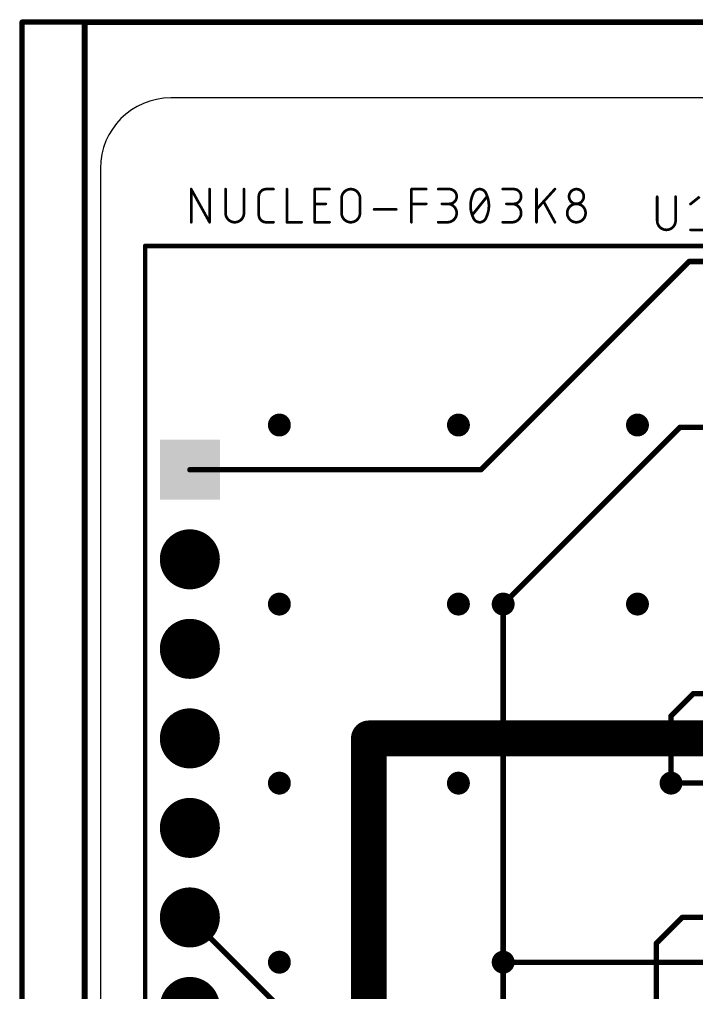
# Model space of a CAD drawing. Extents: x -2.3 to 95.2, y -2.6 to 57.4.
# Drawn here: x -2.29 to 16.92, y 29.62 to 57.23 of the extents above; entities that cross this region are included whole.
import ezdxf

# ---------------------------------------------------------------- set-up
doc = ezdxf.new("R2010")
doc.units = 0
for name, color, linetype in [('1', 12, 'CONTINUOUS'), ('16', 132, 'CONTINUOUS'), ('17', 253, 'CONTINUOUS'), ('18', 110, 'CONTINUOUS'), ('20', 31, 'CONTINUOUS'), ('21', 253, 'CONTINUOUS'), ('25', 253, 'CONTINUOUS'), ('29', 253, 'CONTINUOUS'), ('30', 253, 'CONTINUOUS')]:
    doc.layers.add(name, color=color, linetype=linetype)

# ---------------------------------------------------------------- blocks, each defined once
blk = doc.blocks.new('SQUAREP')
blk.add_solid([(-0.5, -0.5), (0.5, -0.5), (-0.5, 0.5), (0.5, 0.5)])
blk = doc.blocks.new('ROUNDP')
at = {"const_width": 0.5}
blk.add_lwpolyline([(0, -0.25, 1), (0, 0.25, 1), (0, -0.25)], format="xyb", dxfattribs=at)
blk = doc.blocks.new('ROUNDV')
at = {"const_width": 0.5}
blk.add_lwpolyline([(0, -0.25, 1), (0, 0.25, 1), (0, -0.25)], format="xyb", dxfattribs=at)

msp = doc.modelspace()

# ---------------------------------------------------------------- linework, layer by layer
at = {"layer": '1'}
for points, const_width in [([(31.2722, 57.15), (-0.4522, 57.15)], 0.1524), ([(-0.4522, 57.15), (-0.4522, 0)], 0.1524), ([(16.7044, 50.3594), (10.795, 44.45)], 0.1524), ([(30.4041, 50.3594), (16.7044, 50.3594)], 0.1524), ([(10.795, 44.45), (2.54, 44.45)], 0.1524), ([(11.43, 40.64), (11.43, 30.48)], 0.1524), ([(16.8275, 38.1), (16.1925, 37.465)], 0.1524), ([(19.05, 38.1), (16.8275, 38.1)], 0.1524), ([(7.62, 36.83), (7.62, 25.4)], 1.016), ([(16.1925, 35.56), (16.1925, 37.465)], 0.1524), ([(16.51, 31.75), (15.7716, 31.0116)], 0.1524), ([(17.78, 31.75), (16.51, 31.75)], 0.1524), ([(15.7716, 31.0116), (15.7716, 17.0601)], 0.1524), ([(11.43, 30.48), (11.43, 17.78)], 0.1524)]:
    msp.add_lwpolyline(points, dxfattribs=dict(at, const_width=const_width))
for points, const_width in [([(-0.4522, 57.1881, 1), (-0.4522, 57.1119)], 0.0762), ([(-0.4141, 57.15, 1), (-0.4903, 57.15)], 0.0762), ([(16.7044, 50.3975, 1), (16.7044, 50.3213)], 0.0762), ([(16.7313, 50.3324, 1), (16.6774, 50.3863)], 0.0762), ([(2.54, 44.4881, 1), (2.54, 44.4119)], 0.0762), ([(10.7681, 44.4769, 1), (10.8219, 44.4231)], 0.0762), ([(10.795, 44.4119, 1), (10.795, 44.4881)], 0.0762), ([(11.4681, 40.64, 1), (11.3919, 40.64)], 0.0762), ([(16.8275, 38.1381, 1), (16.8275, 38.0619)], 0.0762), ([(16.8544, 38.0731, 1), (16.8006, 38.1269)], 0.0762), ([(7.874, 36.83, 1), (7.366, 36.83)], 0.508), ([(16.2306, 37.465, 1), (16.1544, 37.465)], 0.0762), ([(16.1656, 37.4919, 1), (16.2194, 37.4381)], 0.0762), ([(16.1544, 35.56, 1), (16.2306, 35.56)], 0.0762), ([(16.51, 31.7881, 1), (16.51, 31.7119)], 0.0762), ([(16.5369, 31.7231, 1), (16.4831, 31.7769)], 0.0762), ([(15.7446, 31.0385, 1), (15.7985, 30.9846)], 0.0762), ([(15.8097, 31.0116, 1), (15.7335, 31.0116)], 0.0762), ([(11.4681, 30.48, 1), (11.3919, 30.48)], 0.0762), ([(11.3919, 30.48, 1), (11.4681, 30.48)], 0.0762)]:
    msp.add_lwpolyline(points, format="xyb", dxfattribs=dict(at, const_width=const_width))
at = {"layer": '16'}
for points, const_width in [([(-2.2184, 57.1502), (-2.2184, -0.762)], 0.1524), ([(52.4885, 57.1502), (-2.2184, 57.1502)], 0.1524), ([(31.5907, 57.15), (-0.4381, 57.15)], 0.1524), ([(-0.4381, 57.15), (-0.4381, 0)], 0.1524), ([(16.446, 45.656), (11.43, 40.64)], 0.1524), ([(19.304, 45.656), (16.446, 45.656)], 0.1524), ([(17.78, 36.83), (7.62, 36.83)], 1.016), ([(16.1925, 35.56), (18.0975, 35.56)], 0.1524), ([(5.08, 29.21), (2.54, 31.75)], 0.1524), ([(11.43, 30.48), (20.955, 30.48)], 0.1524)]:
    msp.add_lwpolyline(points, dxfattribs=dict(at, const_width=const_width))
for points, const_width in [([(-2.1803, 57.1502, 1), (-2.2565, 57.1502)], 0.0762), ([(-2.2184, 57.1883, 1), (-2.2184, 57.1121)], 0.0762), ([(-0.4381, 57.1881, 1), (-0.4381, 57.1119)], 0.0762), ([(-0.4, 57.15, 1), (-0.4762, 57.15)], 0.0762), ([(16.446, 45.6941, 1), (16.446, 45.6179)], 0.0762), ([(16.4729, 45.6291, 1), (16.4191, 45.6829)], 0.0762), ([(11.4031, 40.6669, 1), (11.4569, 40.6131)], 0.0762), ([(7.62, 37.084, 1), (7.62, 36.576)], 0.508), ([(16.1925, 35.5981, 1), (16.1925, 35.5219)], 0.0762), ([(2.5669, 31.7769, 1), (2.5131, 31.7231)], 0.0762), ([(11.43, 30.5181, 1), (11.43, 30.4419)], 0.0762)]:
    msp.add_lwpolyline(points, format="xyb", dxfattribs=dict(at, const_width=const_width))
at = {"layer": '20'}
for p, q in [((53.34, 55), (2, 55)), ((0, 53), (0, 2))]:
    msp.add_line(p, q, dxfattribs=at)
msp.add_arc((2, 53), 2, 90, 180, dxfattribs=at)
at = {"layer": '21', "const_width": 0.0635}
for points in [[(1.27, 50.8318, 1), (1.27, 50.7683)], [(1.3017, 50.8, 1), (1.2383, 50.8)]]:
    msp.add_lwpolyline(points, format="xyb", dxfattribs=at)
at = {"layer": '21', "const_width": 0.127}
for points in [[(1.27, 50.8), (19.05, 50.8)], [(1.27, 3.81), (1.27, 50.8)]]:
    msp.add_lwpolyline(points, dxfattribs=at)
at = {"layer": '25'}
for points, const_width in [([(2.5948, 52.4222, 1), (2.5614, 52.4036)], 0.0381), ([(2.5972, 52.4129, 1), (2.5591, 52.4129)], 0.0381), ([(3.1193, 52.4129, 1), (3.0812, 52.4129)], 0.0381), ([(3.5725, 52.4129, 1), (3.5344, 52.4129)], 0.0381), ([(4.0946, 52.4129, 1), (4.0565, 52.4129)], 0.0381), ([(4.7046, 52.4129, 0.4142), (4.4958, 52.2041)], 0.0762), ([(4.5148, 52.2041, 1), (4.4767, 52.2041)], 0.0381), ([(4.4767, 52.2041, 1), (4.5148, 52.2041)], 0.0381), ([(4.7046, 52.432, 1), (4.7046, 52.3939)], 0.0381), ([(4.7046, 52.3939, 1), (4.7046, 52.4319)], 0.0381), ([(4.9135, 52.3939, 1), (4.9135, 52.432)], 0.0381), ([(5.3116, 52.4129, 1), (5.2735, 52.4129)], 0.0381), ([(6.085, 52.432, 1), (6.085, 52.3939)], 0.0381), ([(6.1041, 52.4129, 1), (6.066, 52.4129)], 0.0381), ([(6.5027, 52.3939, 1), (6.5027, 52.432)], 0.0381), ([(7.3674, 52.1518, 1), (6.8453, 52.1518)], 0.0762), ([(6.8643, 52.1518, 1), (6.8262, 52.1518)], 0.0381), ([(7.3864, 52.1518, 1), (7.3483, 52.1518)], 0.0381), ([(8.8282, 52.432, 1), (8.8282, 52.3939)], 0.0381), ([(8.8473, 52.4129, 1), (8.8092, 52.4129)], 0.0381), ([(9.2459, 52.3939, 1), (9.2459, 52.432)], 0.0381), ([(9.5885, 52.432, 1), (9.5885, 52.3939)], 0.0381), ([(9.9017, 52.432, 1), (9.9017, 52.3939)], 0.0381), ([(9.9017, 51.9952, 1), (9.9017, 52.4129)], 0.0762), ([(9.9017, 52.3939, 1), (9.9017, 52.432)], 0.0381), ([(10.5812, 52.2824, 0.1139), (10.5029, 51.943)], 0.0762), ([(10.7639, 52.4129, 0.3205), (10.5812, 52.2824)], 0.0762), ([(10.5632, 52.2886, 1), (10.5992, 52.2762)], 0.0381), ([(10.5983, 52.274, 1), (10.5641, 52.2907)], 0.0381), ([(10.9467, 52.2824, 0.3205), (10.7639, 52.4129)], 0.0762), ([(10.7639, 52.4319, 1), (10.7639, 52.3939)], 0.0381), ([(10.7639, 52.3939, 1), (10.7639, 52.4319)], 0.0381), ([(10.9638, 52.2907, 1), (10.9295, 52.274)], 0.0381), ([(11.025, 51.943, 0.1139), (10.9467, 52.2824)], 0.0762), ([(10.9286, 52.2762, 1), (10.9647, 52.2886)], 0.0381), ([(10.9876, 52.1922, 1), (10.9579, 52.216)], 0.0381), ([(11.4173, 52.432, 1), (11.4173, 52.3939)], 0.0381), ([(11.7305, 52.432, 1), (11.7305, 52.3939)], 0.0381), ([(11.7305, 51.9952, 1), (11.7305, 52.4129)], 0.0762), ([(11.7305, 52.3939, 1), (11.7305, 52.432)], 0.0381), ([(12.3943, 52.4129, 1), (12.3562, 52.4129)], 0.0381), ([(12.9115, 52.4001, 1), (12.8833, 52.4257)], 0.0381), ([(13.3173, 52.2041, 1), (13.2792, 52.2041)], 0.0381), ([(13.2792, 52.2041, 1), (13.3173, 52.2041)], 0.0381), ([(13.716, 52.2041, 1), (13.2983, 52.2041)], 0.0762), ([(13.2983, 52.2041, 1), (13.716, 52.2041)], 0.0762), ([(13.735, 52.2041, 1), (13.6969, 52.2041)], 0.0381), ([(13.6969, 52.2041, 1), (13.735, 52.2041)], 0.0381), ([(15.8178, 52.197, 1), (15.7797, 52.197)], 0.0381), ([(16.34, 52.197, 1), (16.3019, 52.197)], 0.0381), ([(6.085, 52.0143, 1), (6.085, 51.9762)], 0.0381), ([(6.3983, 51.9762, 1), (6.3983, 52.0143)], 0.0381), ([(6.8262, 52.1518, 1), (6.8643, 52.1518)], 0.0381), ([(7.3483, 52.1518, 1), (7.3864, 52.1518)], 0.0381), ([(8.8282, 52.0143, 1), (8.8282, 51.9762)], 0.0381), ([(9.2459, 51.9762, 1), (9.2459, 52.0143)], 0.0381), ([(9.6929, 52.0143, 1), (9.6929, 51.9762)], 0.0381), ([(9.8495, 51.4731, 1), (9.8495, 51.9952)], 0.0762), ([(9.8495, 52.0143, 1), (9.8495, 51.9762)], 0.0381), ([(9.9017, 52.0143, 1), (9.9017, 51.9762)], 0.0381), ([(9.9017, 51.9762, 1), (9.9017, 52.0143)], 0.0381), ([(10.5029, 51.943, 0.1139), (10.5812, 51.6036)], 0.0762), ([(10.5219, 51.943, 1), (10.4838, 51.943)], 0.0381), ([(10.4838, 51.943, 1), (10.5219, 51.943)], 0.0381), ([(10.9467, 51.6036, 0.1139), (11.025, 51.943)], 0.0762), ([(11.044, 51.943, 1), (11.0059, 51.943)], 0.0381), ([(11.0059, 51.943, 1), (11.044, 51.943)], 0.0381), ([(11.5217, 52.0143, 1), (11.5217, 51.9762)], 0.0381), ([(11.6783, 51.4731, 1), (11.6783, 51.9952)], 0.0762), ([(11.6783, 52.0143, 1), (11.6783, 51.9762)], 0.0381), ([(11.7305, 52.0143, 1), (11.7305, 51.9762)], 0.0381), ([(11.7305, 51.9762, 1), (11.7305, 52.0143)], 0.0381), ([(12.6008, 52.0565, 1), (12.5674, 52.0383)], 0.0381), ([(13.7682, 51.7342, 1), (13.2461, 51.7342)], 0.0762), ([(16.7318, 52.003, 1), (16.7556, 51.9733)], 0.0381), ([(3.5725, 51.7342, 1), (3.5344, 51.7342)], 0.0381), ([(3.5344, 51.7342, 1), (3.5725, 51.7342)], 0.0381), ([(3.5535, 51.7342, 1), (4.0756, 51.7342)], 0.0762), ([(4.0946, 51.7342, 1), (4.0565, 51.7342)], 0.0381), ([(4.0565, 51.7342, 1), (4.0946, 51.7342)], 0.0381), ([(4.4958, 51.6819, 0.4142), (4.7046, 51.4731)], 0.0762), ([(4.5148, 51.6819, 1), (4.4767, 51.6819)], 0.0381), ([(4.4767, 51.6819, 1), (4.5148, 51.6819)], 0.0381), ([(6.8453, 51.7342, 1), (7.3674, 51.7342)], 0.0762), ([(6.8643, 51.7342, 1), (6.8262, 51.7342)], 0.0381), ([(6.8262, 51.7342, 1), (6.8643, 51.7342)], 0.0381), ([(7.3864, 51.7342, 1), (7.3483, 51.7342)], 0.0381), ([(7.3483, 51.7342, 1), (7.3864, 51.7342)], 0.0381), ([(7.7684, 51.8576, 1), (7.7684, 51.8195)], 0.0381), ([(8.395, 51.8195, 1), (8.395, 51.8576)], 0.0381), ([(10.5402, 51.6938, 1), (10.57, 51.67)], 0.0381), ([(10.5812, 51.6036, 0.3205), (10.7639, 51.4731)], 0.0762), ([(10.5992, 51.6098, 1), (10.5632, 51.5974)], 0.0381), ([(10.5641, 51.5953, 1), (10.5983, 51.612)], 0.0381), ([(10.7639, 51.4731, 0.3205), (10.9467, 51.6036)], 0.0762), ([(10.9295, 51.612, 1), (10.9638, 51.5953)], 0.0381), ([(10.9647, 51.5974, 1), (10.9286, 51.6098)], 0.0381), ([(12.3612, 51.8514, 1), (12.3894, 51.8258)], 0.0381), ([(13.2461, 51.7342, 1), (13.7682, 51.7342)], 0.0762), ([(13.2651, 51.7342, 1), (13.227, 51.7342)], 0.0381), ([(13.227, 51.7342, 1), (13.2651, 51.7342)], 0.0381), ([(13.7872, 51.7342, 1), (13.7491, 51.7342)], 0.0381), ([(13.7491, 51.7342, 1), (13.7872, 51.7342)], 0.0381), ([(2.5591, 51.4731, 1), (2.5972, 51.4731)], 0.0381), ([(3.0812, 51.4731, 1), (3.1193, 51.4731)], 0.0381), ([(3.0836, 51.4638, 1), (3.1169, 51.4824)], 0.0381), ([(4.7046, 51.4922, 1), (4.7046, 51.4541)], 0.0381), ([(4.7046, 51.4541, 1), (4.7046, 51.4922)], 0.0381), ([(4.9135, 51.4541, 1), (4.9135, 51.4922)], 0.0381), ([(5.2926, 51.4922, 1), (5.2926, 51.4541)], 0.0381), ([(5.2735, 51.4731, 1), (5.3116, 51.4731)], 0.0381), ([(5.7102, 51.4541, 1), (5.7102, 51.4922)], 0.0381), ([(6.085, 51.4922, 1), (6.085, 51.4541)], 0.0381), ([(6.066, 51.4731, 1), (6.1041, 51.4731)], 0.0381), ([(6.5027, 51.4541, 1), (6.5027, 51.4922)], 0.0381), ([(8.8092, 51.4731, 1), (8.8473, 51.4731)], 0.0381), ([(9.5885, 51.4922, 1), (9.5885, 51.4541)], 0.0381), ([(9.8495, 51.4922, 1), (9.8495, 51.4541)], 0.0381), ([(9.8495, 51.4541, 1), (9.8495, 51.4922)], 0.0381), ([(10.7639, 51.4921, 1), (10.7639, 51.4541)], 0.0381), ([(10.7639, 51.4541, 1), (10.7639, 51.4921)], 0.0381), ([(11.4173, 51.4922, 1), (11.4173, 51.4541)], 0.0381), ([(11.6783, 51.4922, 1), (11.6783, 51.4541)], 0.0381), ([(11.6783, 51.4541, 1), (11.6783, 51.4922)], 0.0381), ([(12.3562, 51.4731, 1), (12.3943, 51.4731)], 0.0381), ([(12.8807, 51.464, 1), (12.9141, 51.4822)], 0.0381), ([(15.7988, 51.5183, 1), (16.3209, 51.5183)], 0.0762), ([(15.8178, 51.5183, 1), (15.7797, 51.5183)], 0.0381), ([(15.7797, 51.5183, 1), (15.8178, 51.5183)], 0.0381), ([(16.34, 51.5183, 1), (16.3019, 51.5183)], 0.0381), ([(16.3019, 51.5183, 1), (16.34, 51.5183)], 0.0381), ([(16.7437, 51.2763, 1), (16.7437, 51.2382)], 0.0381)]:
    msp.add_lwpolyline(points, format="xyb", dxfattribs=dict(at, const_width=const_width))
at = {"layer": '25', "const_width": 0.0762}
for points in [[(2.5781, 51.4731), (2.5781, 52.4129)], [(2.5781, 52.4129), (3.1002, 51.4731)], [(3.1002, 51.4731), (3.1002, 52.4129)], [(3.5535, 52.4129), (3.5535, 51.7342)], [(4.0756, 51.7342), (4.0756, 52.4129)], [(4.4958, 51.6819), (4.4958, 52.2041)], [(4.7046, 52.4129), (4.9135, 52.4129)], [(5.2926, 52.4129), (5.2926, 51.4731)], [(6.085, 51.4731), (6.085, 52.4129)], [(6.085, 52.4129), (6.5027, 52.4129)], [(6.8453, 51.7342), (6.8453, 52.1518)], [(7.3674, 52.1518), (7.3674, 51.7342)], [(8.8282, 51.4731), (8.8282, 52.4129)], [(8.8282, 52.4129), (9.2459, 52.4129)], [(9.5885, 52.4129), (9.9017, 52.4129)], [(10.5551, 51.6819), (10.9728, 52.2041)], [(11.4173, 52.4129), (11.7305, 52.4129)], [(12.3753, 51.4731), (12.3753, 52.4129)], [(12.8974, 52.4129), (12.3753, 51.8386)], [(15.7988, 52.197), (15.7988, 51.5183)], [(16.3209, 51.5183), (16.3209, 52.197)], [(16.7437, 51.9882), (17.0047, 52.197)], [(6.085, 51.9952), (6.3983, 51.9952)], [(8.8282, 51.9952), (9.2459, 51.9952)], [(9.9017, 51.9952), (9.6929, 51.9952)], [(11.7305, 51.9952), (11.5217, 51.9952)], [(12.8974, 51.4731), (12.5841, 52.0474)], [(7.7684, 51.8386), (8.395, 51.8386)], [(4.9135, 51.4731), (4.7046, 51.4731)], [(5.2926, 51.4731), (5.7102, 51.4731)], [(6.5027, 51.4731), (6.085, 51.4731)], [(9.5885, 51.4731), (9.8495, 51.4731)], [(11.4173, 51.4731), (11.6783, 51.4731)], [(16.7437, 51.2572), (17.2658, 51.2572)]]:
    msp.add_lwpolyline(points, dxfattribs=at)

# ---------------------------------------------------------------- block references
at = {"layer": '17', "xscale": 1.5, "yscale": 1.5}
for name, p in [('SQUAREP', (2.54, 44.45)), ('SQUAREP', (2.54, 44.45)), ('ROUNDP', (2.54, 41.91)), ('ROUNDP', (2.54, 41.91)), ('ROUNDP', (2.54, 39.37)), ('ROUNDP', (2.54, 39.37)), ('ROUNDP', (2.54, 36.83)), ('ROUNDP', (2.54, 36.83)), ('ROUNDP', (2.54, 34.29)), ('ROUNDP', (2.54, 34.29)), ('ROUNDP', (2.54, 31.75)), ('ROUNDP', (2.54, 31.75)), ('ROUNDP', (2.54, 29.21)), ('ROUNDP', (2.54, 29.21))]:
    msp.add_blockref(name, p, dxfattribs=at)
at = {"layer": '18', "xscale": 0.65, "yscale": 0.65}
for p in [(5.08, 45.72), (5.08, 45.72), (10.16, 45.72), (10.16, 45.72), (15.24, 45.72), (15.24, 45.72), (5.08, 40.64), (5.08, 40.64), (10.16, 40.64), (10.16, 40.64), (11.43, 40.64), (11.43, 40.64), (15.24, 40.64), (15.24, 40.64), (7.62, 36.83), (7.62, 36.83), (5.08, 35.56), (5.08, 35.56), (10.16, 35.56), (10.16, 35.56), (16.1925, 35.56), (16.1925, 35.56), (5.08, 30.48), (5.08, 30.48), (11.43, 30.48), (11.43, 30.48)]:
    msp.add_blockref('ROUNDV', p, dxfattribs=at)
at = {"layer": '29', "xscale": 1.7032, "yscale": 1.7032}
for name, p in [('SQUAREP', (2.54, 44.45)), ('ROUNDP', (2.54, 41.91)), ('ROUNDP', (2.54, 39.37)), ('ROUNDP', (2.54, 36.83)), ('ROUNDP', (2.54, 34.29)), ('ROUNDP', (2.54, 31.75)), ('ROUNDP', (2.54, 29.21))]:
    msp.add_blockref(name, p, dxfattribs=at)
at = {"layer": '30', "xscale": 1.7032, "yscale": 1.7032}
for name, p in [('SQUAREP', (2.54, 44.45)), ('ROUNDP', (2.54, 41.91)), ('ROUNDP', (2.54, 39.37)), ('ROUNDP', (2.54, 36.83)), ('ROUNDP', (2.54, 34.29)), ('ROUNDP', (2.54, 31.75)), ('ROUNDP', (2.54, 29.21))]:
    msp.add_blockref(name, p, dxfattribs=at)

doc.saveas('drawing.dxf')
